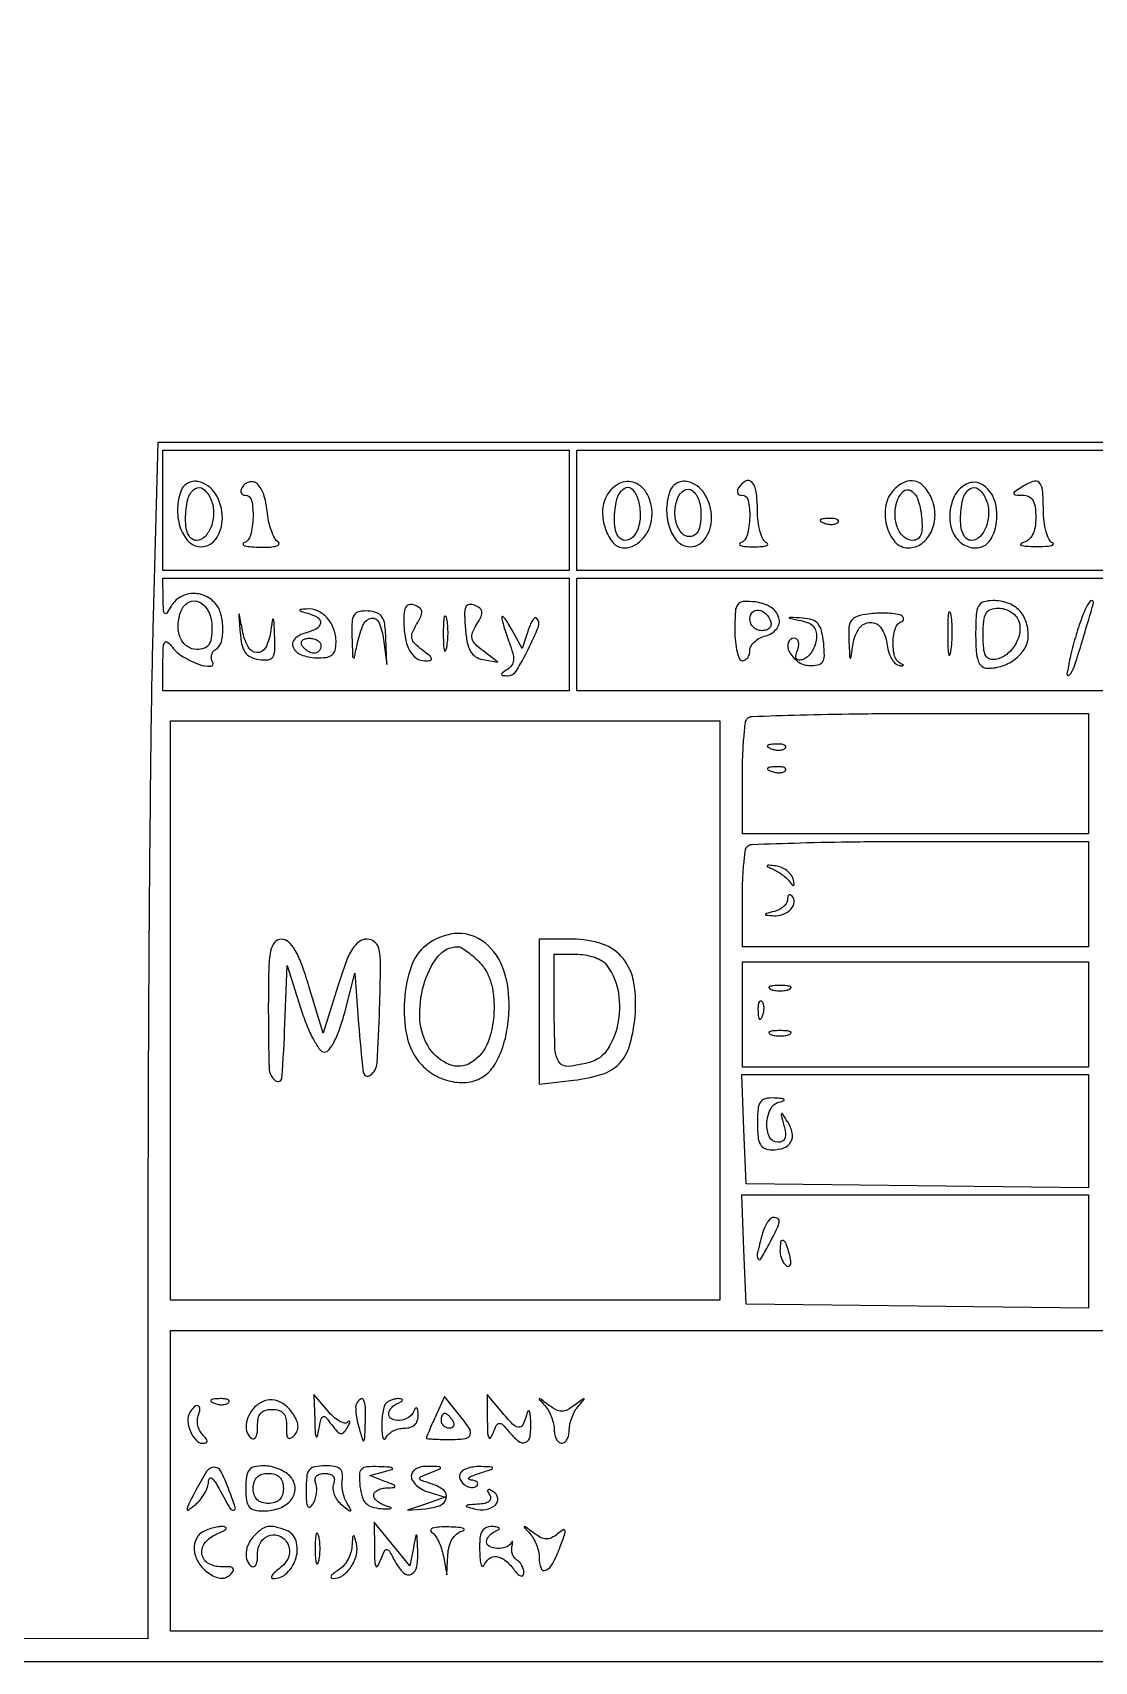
# Model space of a CAD drawing. Extents: x 31 to 1250, y 31 to 897.
# Drawn here: x 640.7 to 781.8, y 31 to 247.5 of the extents above; entities that cross this region are included whole.
import ezdxf

# ---------------------------------------------------------------- set-up
doc = ezdxf.new("R2010")
doc.units = 0

msp = doc.modelspace()

# ---------------------------------------------------------------- linework, layer by layer
for points in [[(31, 464), (31, 31), (640.463489, 31), (1249.926977, 31), (1250.213489, 53.75, 0.003096), (1250.324363, 71.071305, 0.000033), (1250.341341, 190.328125, 0.000105), (1250.322872, 327.870384, 0.000068), (1250.246394, 486.75), (1249.992789, 897), (640.496394, 897), (31, 897)], [(1247, 543.5), (1247, 193), (952.160124, 193), (657.320248, 193), (656.662291, 168.25, 0.00357), (656.407858, 155.161514, 0.000998), (656.196972, 134.687033, 0.001007), (656.051305, 111.525542, 0.001059), (656.002167, 88.74841), (656, 33.99682), (345.25, 34.24841), (34.5, 34.5), (34.244232, 463, -0.000104), (34.180262, 627.393921, -0.000173), (34.202946, 765.995312, -0.000003), (34.267736, 891.687549, -0.090797), (34.462847, 892.75, -0.310964), (35.540421, 893.495322, -0.00002), (156.393237, 893.749289, -0.000437), (325.743285, 893.950432, -0.000079), (640.968615, 894), (1247, 894)], [(660.422402, 186.658379, 0.083014), (659.936199, 184.269188, 0.083374), (660.254823, 181.855568, 0.098813), (661.254261, 180.002404, 0.186611), (662.714654, 179.185081, 0.273951), (664.967164, 180.120296, 0.164241), (665.898007, 182.958549, 0.135162), (664.977544, 186.191646, 0.21064), (662.639793, 187.823907, 0.089046), (661.967968, 187.835125, 0.08093), (661.309525, 187.615144, 0.082455), (660.765244, 187.202685, 0.098157)], [(664.415686, 185.359123, -0.094478), (664.728876, 183.618354, -0.086219), (664.397831, 181.823584, -0.102301), (663.560167, 180.482446, -0.204948), (662.432612, 180, -0.162018), (661.833998, 180.199201, -0.115552), (661.376407, 180.744435, -0.079207), (661.091279, 181.634377, -0.038011), (661, 182.833333, -0.056827), (661.295778, 185.427391, -0.178616), (662.241838, 186.869604, -0.352388), (663.394309, 186.822471, -0.122079)], [(668.532624, 187.052786, 0.077339), (668.362811, 186.650248, 0.154935), (668.384183, 186.309256, 0.185914), (668.589513, 186.083318, 0.116908), (668.940983, 186, -0.356345), (669.780648, 185.314538, -0.057979), (669.974319, 183.060279, -0.05396), (669.645311, 180.69029, -0.239823), (668.75, 179.662281, 0.430478), (668.67433, 179.469629, 0.224873), (668.895313, 179.287365, 0.043582), (669.732328, 179.152136, 0.013723), (671, 179.09426, 0.019065), (672.270452, 179.119604, 0.056472), (673.128585, 179.267699, 0.212667), (673.408171, 179.504539, 0.380152), (673.331352, 179.774051, -0.129938), (672.858579, 180.285835, -0.035296), (672.40866, 181.302031, -0.033217), (672.044211, 182.570231, -0.029178), (671.831352, 183.931727, 0.052444), (671.383192, 186.125231, 0.127366), (670.512586, 187.5148, 0.262049), (669.491591, 187.770242, 0.189678)], [(716.932303, 185.873507, 0.121369), (716.415377, 183.847705, 0.084507), (716.793811, 181.507656, 0.095346), (717.851864, 179.655709, 0.218798), (719.278561, 179, 0.125989), (720.661931, 179.3542, 0.094909), (721.876877, 180.358091, 0.087404), (722.710679, 181.825851, 0.085773), (723, 183.5, 0.117086), (722.376887, 186.124445, 0.184994), (720.687188, 187.663342, 0.217433), (718.620931, 187.548902, 0.150079)], [(721.185144, 185.25, -0.058076), (721.415906, 183.314426, -0.081641), (721.138842, 181.600641, -0.110522), (720.431195, 180.429029, -0.204609), (719.426676, 180, -0.163302), (718.831735, 180.199634, -0.114707), (718.375883, 180.746492, -0.078721), (718.091228, 181.637116, -0.038077), (718, 182.833333, -0.059255), (718.307962, 185.42282, -0.172941), (719.278552, 186.906724, -0.388712), (720.363477, 186.80618, -0.126221)], [(725.422402, 186.658379, 0.083014), (724.936199, 184.269188, 0.083374), (725.254823, 181.855568, 0.098813), (726.254261, 180.002404, 0.186611), (727.714654, 179.185081, 0.273951), (729.967164, 180.120296, 0.164241), (730.898007, 182.958549, 0.135162), (729.977544, 186.191646, 0.21064), (727.639793, 187.823907, 0.089046), (726.967968, 187.835125, 0.08093), (726.309525, 187.615144, 0.082455), (725.765244, 187.202685, 0.098157)], [(729.5, 183.416667, -0.035516), (729.409728, 182.147396, -0.082508), (729.122602, 181.24059, -0.123818), (728.64997, 180.699175, -0.15286), (728.013695, 180.5, -0.207911), (726.971559, 180.952922, -0.112861), (726.257421, 182.18284, -0.088611), (726.043776, 183.889576, -0.078706), (726.415952, 185.641571, -0.163234), (727.271552, 186.678193, -0.304445), (728.31422, 186.642833, -0.163342), (729.201244, 185.405614, -0.074685)], [(734.5, 187, 0.082592), (734.343488, 186.6179, 0.161196), (734.3746, 186.29375, 0.182303), (734.586039, 186.078288, 0.108972), (734.940983, 186, -0.356345), (735.780648, 185.314538, -0.057979), (735.974319, 183.060279, -0.05396), (735.645311, 180.69029, -0.239823), (734.75, 179.662281, 0.300911), (734.622367, 179.476791, 0.339254), (734.748438, 179.306058, 0.055175), (735.420974, 179.190351, 0.015036), (736.5, 179.157895, 0.015036), (737.579026, 179.190351, 0.055175), (738.251562, 179.306058, 0.339254), (738.377633, 179.476791, 0.300911), (738.25, 179.662281, -0.184347), (737.761064, 180.116065, -0.045662), (737.361982, 181.154814, -0.039986), (737.09014, 182.526719, -0.028929), (737, 184.083333, 0.034625), (736.835553, 186.455176, 0.143519), (736.251662, 187.750352, 0.358773), (735.428857, 187.894332, 0.12604)], [(755.2, 186.8, 0.14985), (754.082942, 184.695154, 0.106891), (754.143488, 182.010519, 0.120526), (755.270565, 179.821169, 0.217193), (757.071805, 179, 0.164078), (758.832518, 179.593775, 0.122762), (760.122451, 181.202106, 0.108433), (760.606009, 183.409496, 0.107198), (760.12432, 185.626493, 0.074087), (759.128558, 187.161604, 0.154593), (757.9194, 187.887565, 0.16694), (756.579905, 187.757383, 0.089661)], [(758.813358, 183.172988, -0.025803), (758.882601, 181.695919, -0.08546), (758.713491, 180.740883, -0.152465), (758.306534, 180.203731, -0.156212), (757.670347, 180, -0.182092), (756.49002, 180.444599, -0.116746), (755.631936, 181.651955, -0.094058), (755.288348, 183.365621, -0.079578), (755.562184, 185.195924, -0.125033), (756.376813, 186.506587, -0.343226), (757.392011, 186.613227, -0.174837), (758.334291, 185.419026, -0.055911)], [(763.002771, 185.507288, 0.087116), (762.552793, 183.161572, 0.112827), (763.005939, 181.024756, 0.13436), (764.251157, 179.54876, 0.151872), (766.016132, 179, 0.099148), (766.895034, 179.176012, 0.099882), (767.63576, 179.676707, 0.083847), (768.21725, 180.508714, 0.049235), (768.628202, 181.654777, 0.122842), (768.633015, 184.98217, 0.183857), (766.994135, 187.343783, 0.276719), (764.758265, 187.479329, 0.184061)], [(767.415686, 185.359123, -0.094478), (767.728876, 183.618354, -0.086219), (767.397831, 181.823584, -0.102301), (766.560167, 180.482446, -0.204948), (765.432612, 180, -0.162018), (764.833998, 180.199201, -0.115552), (764.376407, 180.744435, -0.079207), (764.091279, 181.634377, -0.038011), (764, 182.833333, -0.056827), (764.295778, 185.427391, -0.178616), (765.241838, 186.869604, -0.352388), (766.394309, 186.822471, -0.122079)], [(772, 187, 0.011213), (771.169589, 186.436556, 0.309569), (771.083458, 186.201904, 0.327416), (771.271084, 186.047261, 0.011938), (772.25, 186.015313, -0.109096), (773.053212, 185.830562, -0.148775), (773.599205, 185.333223, -0.100924), (773.907505, 184.448888, -0.033583), (774, 183.073324, -0.040922), (773.892604, 181.763324, -0.078578), (773.561448, 180.765471, -0.100426), (773.009475, 180.079318, -0.109828), (772.25, 179.689326, 0.165616), (771.988984, 179.516871, 0.531512), (772.042188, 179.355457, 0.0547), (772.748468, 179.237099, 0.01154), (774, 179.194949, 0.012753), (775.268235, 179.21387, 0.041115), (776.104687, 179.316943, 0.229045), (776.318384, 179.481127, 0.43839), (776.25, 179.662281, -0.184347), (775.761064, 180.116065, -0.045662), (775.361982, 181.154814, -0.039986), (775.09014, 182.526719, -0.028929), (775, 184.083333, 0.018644), (774.90248, 186.697706, 0.183239), (774.443905, 187.679348, 0.299675), (773.600849, 187.840609, 0.045134)], [(745.8125, 182.316886, 0.051402), (746.359369, 182.160852, 0.05415), (746.916927, 182.123424, 0.060344), (747.402231, 182.202593, 0.126455), (747.729167, 182.395833, 0.296942), (747.77538, 182.614691, 0.208169), (747.592839, 182.799335, 0.077125), (747.112848, 182.910055, 0.028489), (746.416667, 182.921053, 0.018894), (745.670344, 182.862007, 0.168741), (745.37858, 182.720685, 0.470617), (745.395823, 182.538436, 0.054073)], [(712, 167.5), (712, 160), (685, 160), (658, 160), (658, 163.69113, -0.007908), (658.032693, 165.758204, -0.126945), (658.226961, 166.423341, -0.464331), (658.585332, 166.482895, -0.050006), (659.25, 165.792105, 0.092106), (660.677474, 164.537832, 0.046334), (662.850461, 163.502577, 0.099313), (664.318402, 163.274668, 0.572702), (664.608918, 163.823768, -0.096898), (664.441568, 164.267857, -0.097416), (664.454371, 164.741389, -0.098432), (664.644882, 165.1709, -0.101221), (664.983688, 165.489919, 0.194192), (665.755665, 166.54071, 0.06989), (665.964042, 168.419645, 0.066903), (665.63824, 170.404316, 0.122884), (664.8, 171.8, 0.107095), (663.373746, 172.718258, 0.114118), (661.728784, 172.935646, 0.11793), (660.19658, 172.409736, 0.120064), (659.080099, 171.25, -0.018559), (658.50046, 170.334692, -0.461747), (658.238226, 170.307321, -0.19488), (658.070352, 170.67854, -0.007178), (658.030409, 172.25), (658, 175), (685, 175), (712, 175)], [(664.5, 168.486305, -0.031034), (664.407535, 166.997993, -0.116231), (664.083715, 166.125862, -0.165281), (663.478851, 165.660044, -0.082349), (662.513695, 165.5, -0.160395), (661.202722, 165.931653, -0.137362), (660.306089, 167.083099, -0.109977), (660.018262, 168.764596, -0.079382), (660.412402, 170.63232, -0.18187), (661.45519, 171.806466, -0.246897), (662.848062, 171.807387, -0.167283), (664.062021, 170.519473, -0.106487)], [(690, 169.550403, 0.037321), (690.17656, 167.188245, 0.079601), (690.730191, 165.448422, 0.117004), (691.623147, 164.388039, 0.160855), (692.798118, 164, 0.040293), (693.540413, 164.059916, 0.438461), (693.687914, 164.283448, 0.162936), (693.451591, 164.655254, 0.010905), (692.44113, 165.439096, -0.037248), (691.465484, 166.281799, -0.143675), (691.086686, 166.977628, -0.149732), (691.151869, 167.750567, -0.041615), (691.702937, 168.850167, 0.025998), (692.272034, 169.902456, 0.13641), (692.38393, 170.544172, 0.207821), (692.128832, 171.002029, 0.071687), (691.452937, 171.379686, 0.10798), (690.800257, 171.479185, 0.212024), (690.343785, 171.240552, 0.132672), (690.07714, 170.622718, 0.035922)], [(698.190136, 168.249904, 0.026268), (698.43972, 166.416986, 0.081968), (698.866988, 165.25166, 0.121484), (699.533468, 164.545904, 0.100303), (700.5, 164.168472), (702.5, 163.82031), (700.5, 165.349251, -0.035095), (699.488756, 166.241311, -0.139371), (699.095096, 166.960506, -0.150705), (699.154358, 167.746004, -0.04335), (699.702937, 168.850167, 0.026577), (700.27411, 169.90922, 0.141502), (700.378008, 170.55168, 0.207551), (700.107402, 171.013431, 0.066348), (699.393073, 171.402658, 0.133682), (698.672642, 171.475393, 0.266323), (698.243259, 171.124077, 0.098042), (698.084017, 170.191045, 0.014099)], [(734, 168.066422, 0.023207), (734.072373, 166.507996, 0.037097), (734.29375, 165.194512, 0.042822), (734.612685, 164.253336, 0.297999), (735, 164, 0.137184), (735.381339, 164.106634, 0.100221), (735.70625, 164.406365, 0.086212), (735.92498, 164.854683, 0.070596), (736, 165.383369, -0.133901), (736.155335, 165.953005, -0.073191), (736.613048, 166.520689, -0.064356), (737.288945, 167.000752, -0.058383), (738.086974, 167.312493, 0.159799), (739.562251, 168.263722, 0.247762), (739.849964, 169.717077, 0.185223), (738.770009, 171.118397, 0.108672), (736.741449, 171.816422, 0.038125), (735.122166, 171.879119, 0.229406), (734.399088, 171.494809, 0.145541), (734.066314, 170.560648, 0.013291)], [(766, 167.5, 0.016182), (766.071949, 165.277449, 0.067633), (766.336986, 163.968509, 0.137434), (766.826138, 163.265644, 0.17414), (767.565741, 163, 0.082675), (769.587262, 163.33656, 0.086066), (771.359611, 164.308621, 0.094835), (772.57207, 165.724023, 0.130539), (773, 167.335184, 0.083064), (772.676444, 169.269373, 0.114917), (771.744839, 170.754235, 0.114369), (770.249107, 171.679306, 0.081717), (768.3, 172, 0.072715), (767.04514, 171.816536, 0.20478), (766.377778, 171.26087, 0.10542), (766.068326, 170.108898, 0.013093)], [(780.121675, 169.75, 0.017154), (779.251483, 167.112081, 0.016346), (778.548617, 164.378195, 0.016074), (778.140963, 162.221461, 0.725621), (778.415386, 162.082053, 0.118344), (779.104126, 163.205903, 0.006), (780.390298, 167.331334, 0.00332), (781.646909, 171.643184, 0.497859), (781.377381, 172, 0.25036), (781.168792, 171.888571, 0.020126), (780.832428, 171.339063, 0.023396), (780.470228, 170.612124, 0.015632)], [(668.25, 167.75, 0.032531), (668.482079, 166.124448, 0.101376), (668.919596, 165.114802, 0.131843), (669.642392, 164.508897, 0.073733), (670.75, 164.180449, 0.052819), (671.970857, 164.137044, 0.226254), (672.587678, 164.486142, 0.145782), (672.862675, 165.312541, 0.019207), (672.850168, 167.180449, 0.001039), (672.74842, 169.335274, 0.185428), (672.658129, 169.539678, 0.613598), (672.556324, 169.506779, 0.001793), (672.283746, 167.75, -0.08375), (671.61811, 165.724128, -0.296597), (670.479532, 165.087902, -0.261606), (669.304884, 165.85555, -0.07378), (668.563358, 168, 0.000236), (668.155301, 170.167338, 0.565159), (668.105978, 170.185646, 0.248267), (668.069929, 170.102862, 0.000194)], [(677.25, 170.310674, -0.07166), (678.570691, 169.754339, -0.299349), (678.925875, 169.013981, -0.244035), (678.395638, 168.260345, -0.055854), (676.894644, 167.6827, 0.130179), (675.513469, 166.90162, 0.312054), (675.299757, 165.803761, 0.201338), (676.35259, 164.801622, 0.08157), (678.332352, 164.399086, 0.037047), (679.673489, 164.447721, 0.137076), (680.451669, 164.761031, 0.167618), (680.866084, 165.38885, 0.062904), (681, 166.449086, 0.084805), (680.697887, 168.217488, 0.097613), (679.829214, 169.689858, 0.107198), (678.543229, 170.626672, 0.123296), (677.05, 170.883999, 0.009745), (676.27179, 170.810482, 0.480825), (676.199666, 170.69563, 0.243524), (676.344075, 170.559089, 0.006011)], [(683.118315, 167.113464, 0.001013), (683.204957, 164.621628, 0.199061), (683.307252, 164.398441, 0.578669), (683.432007, 164.437187, 0.001817), (683.868315, 166.417502, -0.048526), (684.655026, 168.871771, -0.268688), (685.725038, 169.666189, -0.339455), (686.724669, 169.065851, -0.060284), (687.312634, 166.810705), (687.76104, 163.5), (687.63052, 167, 0.024307), (687.470948, 168.85354, 0.112483), (687.095934, 169.854378, 0.16536), (686.407967, 170.388877, 0.07071), (685.25, 170.613464, 0.062233), (684.044318, 170.524178, 0.209362), (683.410799, 170.08047, 0.127323), (683.126168, 169.1396, 0.018306)], [(695.252183, 167.5, 0.008901), (695.284834, 166.071102, 0.053901), (695.394187, 165.339362, 0.67161), (695.54341, 165.319562, 0.082665), (695.707261, 165.761659, 0.028254), (695.840609, 166.754739, 0.020511), (695.880728, 167.869594, 0.020826), (695.830983, 168.934218, 0.041951), (695.68708, 169.761659, 0.285845), (695.523779, 169.916221, 0.417468), (695.37161, 169.814362, 0.038992), (695.273069, 168.938425, 0.009782)], [(703.035435, 169.8151, 0.075242), (703.076093, 169.403706, 0.009222), (703.315543, 168.528825, 0.010748), (703.643595, 167.494364, 0.008684), (704.038754, 166.398068, -0.025524), (704.480994, 165.028265, -0.08308), (704.571602, 164.082067, -0.127701), (704.3396, 163.392015, -0.107174), (703.788754, 162.848281, 0.011756), (703.111679, 162.396039, 0.248201), (703.005061, 162.187099, 0.384137), (703.133263, 162.048999, 0.01932), (703.801027, 162.015313, 0.261596), (704.919187, 162.626104, 0.023485), (706.543553, 165.51547, 0.022946), (707.889737, 168.535576, 0.298092), (707.649887, 169.683446, 0.386374), (707.418038, 169.694581, 0.074109), (707.110261, 169.353026, 0.045966), (706.776106, 168.731958, 0.023607), (706.469035, 167.902438), (705.755458, 165.654155), (704.413164, 168.077078, 0.012262), (703.894597, 168.961258, 0.028838), (703.45476, 169.587077, 0.064538), (703.160251, 169.873584, 0.600053)], [(738.770833, 169.1875, -0.134046), (738.795817, 168.735738, -0.144529), (738.585286, 168.348828, -0.119977), (738.158616, 168.089234, -0.077096), (737.583333, 168, -0.099038), (736.979073, 168.120875, -0.097945), (736.465104, 168.465104, -0.097945), (736.120875, 168.979073, -0.099038), (736, 169.583333, -0.190724), (736.346973, 170.459866, -0.244413), (737.153639, 170.742973, -0.165501), (738.122932, 170.250696, -0.113253)], [(742.809416, 169.336467, -0.053428), (743.865227, 168.99091, -0.122947), (744.517038, 168.47692, -0.133602), (744.819152, 167.747707, -0.068563), (744.809416, 166.750991, -0.057187), (744.586317, 165.915464, -0.054115), (744.176895, 165.135338, -0.058315), (743.652945, 164.523198, -0.107365), (743.09065, 164.191878, -0.06514), (742.493217, 164.077937, -0.266287), (742.175103, 164.236394, -0.201194), (742.096754, 164.641434, -0.04012), (742.309266, 165.36355, 0.055067), (742.473547, 165.990211, 0.098854), (742.446696, 166.519293, 0.14645), (742.239359, 166.86628, 0.187491), (741.895291, 167, 0.325615), (741.106693, 166.425532, 0.202729), (741.212275, 165.234197, 0.110714), (742.343869, 163.914896, 0.148754), (743.816754, 163.383976, 0.050717), (745.042847, 163.446223, 0.211527), (745.651408, 163.835417, 0.149242), (745.894107, 164.652864, 0.022344), (745.803366, 166.383976, 0.033435), (745.536862, 167.995438, 0.119689), (745.068414, 168.919959, 0.14388), (744.282927, 169.432078, 0.056695), (743, 169.663805, 0.00049), (741.316699, 169.772441, 0.284044), (741.232995, 169.72779, 0.509901), (741.259392, 169.668012, 0.000587)], [(751.75, 170.213832, 0.040559), (750.256668, 169.901036, 0.163539), (749.504645, 169.373462, 0.142906), (749.167541, 168.452648, 0.028527), (749.149832, 166.683578, 0.000774), (749.255481, 164.510467, 0.220299), (749.338029, 164.353366, 0.568945), (749.430063, 164.390256, 0.001173), (749.716254, 166.25, -0.113081), (750.530741, 168.315856, -0.242805), (751.997421, 169.105059, -0.254516), (753.432755, 168.35564, -0.118887), (754.183578, 166.327119, 0.043034), (754.398848, 165.285758, 0.052152), (754.781582, 164.365337, 0.060745), (755.263299, 163.690042, 0.159997), (755.775, 163.402119, 0.014231), (756.233035, 163.32502, 0.23836), (756.374375, 163.373383, 0.481148), (756.362123, 163.471857, 0.022434), (756.025, 163.658333, -0.218617), (755.236744, 164.633213, -0.070306), (755.0292, 166.527979, -0.071175), (755.354005, 168.382414, -0.237718), (756.199438, 169.233146, 0.442908), (756.398095, 169.683834, 0.23814), (755.8712, 170.113856, 0.050852), (753.947492, 170.336689, 0.034791)], [(762.286014, 167.5, 0.006817), (762.315278, 165.711719, 0.040183), (762.418418, 164.780601, 0.720633), (762.561388, 164.761725, 0.075924), (762.717581, 165.26375, 0.022548), (762.846293, 166.485188, 0.015659), (762.885962, 167.872547, 0.015827), (762.839977, 169.209518, 0.031163), (762.703931, 170.26375, 0.248898), (762.549185, 170.455688, 0.49082), (762.403147, 170.374351, 0.030832), (762.307632, 169.29708, 0.00738)], [(771.690532, 169.364077, -0.129123), (771.861413, 167.810948, -0.096284), (771.285441, 166.178638, -0.094373), (770.125498, 164.854469, -0.117764), (768.642817, 164.176676, -0.128787), (767.853539, 164.225545, -0.198749), (767.342315, 164.6653, -0.09759), (767.070776, 165.633405, -0.019726), (767, 167.426676, -0.021503), (767.081019, 169.309711, -0.10815), (767.392122, 170.310235, -0.180047), (768.003766, 170.822906, -0.085537), (769.031385, 171, -0.073827), (769.854875, 170.877742, -0.064276), (770.650456, 170.519448, -0.066864), (771.298983, 169.989565, -0.096752)], [(679, 166, -0.092995), (678.928382, 165.618268, -0.096318), (678.723586, 165.29375, -0.099231), (678.418051, 165.076556, -0.105429), (678.059017, 165, -0.089642), (677.653442, 165.073302, -0.053229), (677.2129, 165.29375, -0.051032), (676.806203, 165.617485, -0.06081), (676.5, 166, -0.139169), (676.392057, 166.379648, -0.191142), (676.521475, 166.70625, -0.138808), (676.889346, 166.926733, -0.066118), (677.440983, 167, -0.062283), (678.037096, 166.925455, -0.080552), (678.542039, 166.70625, -0.097988), (678.879982, 166.381379, -0.153634)], [(781, 149), (781, 141), (758, 141), (735, 141), (735, 148.333333, -0.008468), (735.048411, 151.19147, -0.012318), (735.195833, 153.708333, -0.007906), (735.402069, 155.785689, -0.169247), (735.666667, 156.333333, -0.190231), (736.290556, 156.604072, -0.001121), (742.697917, 156.804167, -0.004452), (750.057264, 156.951916, -0.002793), (758.666667, 157), (781, 157)], [(738.8125, 152.316886, 0.051402), (739.359369, 152.160852, 0.05415), (739.916927, 152.123424, 0.060344), (740.402231, 152.202593, 0.126455), (740.729167, 152.395833, 0.296942), (740.77538, 152.614691, 0.208169), (740.592839, 152.799335, 0.077125), (740.112848, 152.910055, 0.028489), (739.416667, 152.921053, 0.018894), (738.670344, 152.862007, 0.168741), (738.37858, 152.720685, 0.470617), (738.395823, 152.538436, 0.054073)], [(738.8125, 149.316886, 0.051402), (739.359369, 149.160852, 0.05415), (739.916927, 149.123424, 0.060344), (740.402231, 149.202593, 0.126455), (740.729167, 149.395833, 0.296942), (740.77538, 149.614691, 0.208169), (740.592839, 149.799335, 0.077125), (740.112848, 149.910055, 0.028489), (739.416667, 149.921053, 0.018894), (738.670344, 149.862007, 0.168741), (738.37858, 149.720685, 0.470617), (738.395823, 149.538436, 0.054073)], [(781, 133), (781, 126), (758, 126), (735, 126), (735, 132.333333, -0.009794), (735.04848, 134.80813, -0.013945), (735.195833, 137.002083, -0.009871), (735.403093, 138.801233, -0.164193), (735.666667, 139.333333, -0.190231), (736.290556, 139.604072, -0.001121), (742.697917, 139.804167, -0.004452), (750.057264, 139.951916, -0.002793), (758.666667, 140), (781, 140)], [(739, 136.332422, -0.035522), (739.634774, 136.010018, -0.024796), (740.302051, 135.562711, -0.025114), (740.901948, 135.067248, -0.046559), (741.326131, 134.600056, 0.023327), (741.674725, 134.17836, 0.422126), (741.832603, 134.17291, 0.258208), (741.894067, 134.370863, 0.015469), (741.743265, 135, 0.101374), (741.444377, 135.590957, 0.065182), (740.891252, 136.127632, 0.06169), (740.180637, 136.531587, 0.068372), (739.417134, 136.732366, 0.006534), (738.509648, 136.830343, 0.218072), (738.308194, 136.760225, 0.524627), (738.3286, 136.63368, 0.011419)], [(741, 132.239991, -0.140564), (740.870328, 131.787851, -0.071903), (740.485937, 131.333479, -0.062455), (739.919269, 130.945525, -0.055048), (739.25, 130.689326, 0.002679), (738.148739, 130.395223, 0.309854), (738.057158, 130.287269, 0.420376), (738.133405, 130.195509, 0.003272), (739.190983, 130.116001, 0.110801), (740.425624, 130.305391, 0.113953), (741.446639, 131.003663, 0.153797), (741.875688, 131.917798, 0.233886), (741.600136, 132.733198, 0.118346), (741.372165, 132.872906, 0.255905), (741.17629, 132.835874, 0.166863), (741.042041, 132.617991, 0.055439)], [(692.956833, 126.166129, 0.141419), (690.962227, 123.307191, 0.066231), (690.076099, 118.842268, 0.065178), (690.385996, 114.190705, 0.118437), (691.974286, 110.75, 0.086204), (693.831658, 109.085916, 0.083301), (696.163053, 108.121135, 0.088393), (698.557028, 108.00177, 0.116073), (700.600296, 108.765313, 0.104184), (702.008231, 110.204428, 0.05761), (703.086203, 112.426145, 0.04902), (703.772007, 115.244675, 0.035194), (704, 118.479713, 0.093797), (703.063619, 123.427325, 0.148233), (700.407804, 126.790486, 0.180057), (696.741803, 127.733457, 0.145036)], [(672, 117.5, 0.007255), (672.111047, 109.846971, 0.221407), (672.947173, 108.179538, 0.602671), (673.815237, 108.561533, 0.008454), (674.207936, 115.75), (674.5, 123.5), (676.320958, 117.75, 0.019295), (677.120329, 115.527614, 0.029344), (677.998792, 113.673861, 0.029409), (678.84623, 112.3222, 0.242595), (679.471218, 112, 0.240341), (680.084568, 112.312901, 0.038889), (680.806324, 113.491205, 0.034371), (681.523591, 115.172989, 0.020697), (682.150259, 117.25), (683.5, 122.5), (684, 115.734791, 0.010967), (684.615947, 109.318694, 0.572267), (685.546094, 108.910436, 0.223835), (686.444336, 110.537484, 0.008237), (686.787526, 117.75, 0.004126), (686.916564, 123.402939, 0.048156), (686.736626, 125.601386, 0.16921), (686.171406, 126.604442, 0.182591), (685.124337, 127, 0.1576), (684.071561, 126.659713, 0.097681), (683.177215, 125.701228, 0.05165), (682.30133, 123.901092, 0.012407), (681.2402, 120.75), (679.306778, 114.5), (677.403389, 120.748614, 0.013491), (676.409817, 123.720308, 0.044864), (675.534738, 125.582431, 0.076644), (674.674643, 126.641769, 0.185859), (673.75, 126.998614, 0.227617), (672.829098, 126.557379, 0.124177), (672.296016, 125.392821, 0.040853), (672.051623, 122.970065, 0.004719)], [(700, 124, -0.063382), (700.886203, 122.855314, -0.054756), (701.510264, 121.468328, -0.047753), (701.878801, 119.804417, -0.030644), (702, 117.828741, -0.0875), (701.212749, 113.364631, -0.168837), (698.948102, 110.584849, -0.238343), (696.054072, 110.339164, -0.153052), (693.394215, 112.521105, -0.131352), (692.149831, 116.290912, -0.083241), (692.653751, 120.918017, -0.093784), (694.52215, 124.674036, -0.234718), (697.19113, 126, -0.133202), (697.6227, 125.882951, -0.02227), (698.349894, 125.4125, -0.023041), (699.174974, 124.765745, -0.018626)], [(708, 117.369948), (708, 107.739895), (712.603065, 108.258727, 0.04733), (716.347488, 109.044423, 0.125908), (718.656156, 110.465979, 0.123917), (720.019729, 112.837578, 0.045138), (720.737972, 116.675332, 0.06425), (720.58661, 121.188222, 0.129691), (719.146712, 124.414346, 0.141531), (716.408579, 126.335702, 0.082857), (712.42742, 127), (708, 127)], [(716.797161, 123.744406, -0.124176), (718.42726, 120.331912, -0.090051), (718.507317, 116.103916, -0.098857), (717.139489, 112.44513, -0.190738), (714.668121, 110.608874, -0.040473), (711.870912, 110.096503, -0.275589), (710.651085, 110.667149, -0.140339), (710.096889, 112.359038, -0.009422), (710, 117.5), (710, 125), (712.877555, 125, -0.039309), (714.055592, 124.907242, -0.038232), (715.215931, 124.631169, -0.040813), (716.195272, 124.226786, -0.101573)], [(738.75, 120.337719, 0.057986), (739.320008, 120.181385, 0.037979), (740, 120.12966, 0.037979), (740.679992, 120.181385, 0.057986), (741.25, 120.337719, 0.174857), (741.459382, 120.525001, 0.447206), (741.398438, 120.693942, 0.078554), (740.89144, 120.810911, 0.017491), (740, 120.842105, 0.017491), (739.10856, 120.810911, 0.078554), (738.601562, 120.693942, 0.447206), (738.540618, 120.525001, 0.174857)], [(737.078947, 117.416667, 0.018894), (737.137993, 116.670344, 0.168741), (737.279315, 116.37858, 0.470617), (737.461564, 116.395823, 0.054073), (737.683114, 116.8125, 0.051402), (737.839148, 117.359369, 0.05415), (737.876576, 117.916927, 0.060344), (737.797407, 118.402231, 0.126455), (737.604167, 118.729167, 0.296942), (737.385309, 118.77538, 0.208169), (737.200665, 118.592839, 0.077125), (737.089945, 118.112848, 0.028489)], [(738.75, 114.337719, 0.057986), (739.320008, 114.181385, 0.037979), (740, 114.12966, 0.037979), (740.679992, 114.181385, 0.057986), (741.25, 114.337719, 0.174857), (741.459382, 114.525001, 0.447206), (741.398438, 114.693942, 0.078554), (740.89144, 114.810911, 0.017491), (740, 114.842105, 0.017491), (739.10856, 114.810911, 0.078554), (738.601562, 114.693942, 0.447206), (738.540618, 114.525001, 0.174857)], [(737, 102.5, 0.02274), (737.082057, 100.69669, 0.104224), (737.388642, 99.700803, 0.173954), (737.979356, 99.182713, 0.09416), (738.940983, 99, 0.085043), (740.520315, 99.270579, 0.183807), (741.446503, 100.055317, 0.183519), (741.617658, 101.258272, 0.084759), (741.006373, 102.74208, 0.003889), (740.341716, 103.784365, 0.478808), (740.205076, 103.798385, 0.264947), (740.155146, 103.612148, 0.002706), (740.519638, 102.25, -0.035582), (740.724941, 101.214565, -0.119801), (740.647041, 100.533361, -0.190514), (740.299259, 100.143836, -0.116887), (739.692388, 100, -0.291301), (738.616402, 100.684997, -0.118344), (738.253546, 102.462458, -0.103467), (738.72362, 104.379881, -0.219325), (739.875, 105.334747, 0.025838), (740.494488, 105.534703, 0.564863), (740.522143, 105.687939, 0.159093), (740.226481, 105.814843, 0.009597), (739.25, 105.883999, 0.063402), (738.056894, 105.794199, 0.198098), (737.402428, 105.353252, 0.126755), (737.079359, 104.424048, 0.020614)], [(737.630286, 87.75, 0.007591), (736.983705, 85.181978, 0.201448), (737.098264, 84.498647, 0.560755), (737.472566, 84.504264, 0.013235), (738.506161, 86.364307, 0.005378), (739.63005, 88.576993, 0.073345), (739.907351, 89.434442, 0.311487), (739.71917, 89.836705, 0.133105), (739.116631, 90, 0.195004), (738.73535, 89.845419, 0.054218), (738.315628, 89.339062, 0.046111), (737.925957, 88.611368, 0.034423)], [(740, 85.559017, 0.056553), (740.06726, 84.966253, 0.049897), (740.266355, 84.376706, 0.052741), (740.559445, 83.877374, 0.095554), (740.906741, 83.557637, 0.236417), (741.19888, 83.53149, 0.238295), (741.393387, 83.749762, 0.095442), (741.429487, 84.266748, 0.033809), (741.29011, 84.99862, 0.020231), (740.839479, 86.475053, 0.209047), (740.416075, 86.930595, 0.493596), (740.087262, 86.747863, 0.036651)], [(661.555773, 64.090242, 0.160521), (661.29027, 62.982537, 0.080537), (661.641517, 61.570504, 0.08439), (662.395832, 60.401176, 0.210401), (663.306989, 60, 0.076074), (663.739532, 60.066194, 0.334941), (663.880378, 60.263195, 0.166622), (663.758352, 60.591443, 0.024823), (663.278145, 61.121855, -0.07672), (662.888627, 61.653563, -0.061633), (662.641183, 62.318995, -0.062739), (662.566408, 63.011333, -0.087391), (662.685134, 63.621855, 0.061744), (662.914409, 64.546429, 0.336223), (662.670255, 64.964135, 0.303952), (662.166734, 64.863631, 0.057577)], [(664.8125, 65.316886, 0.051402), (665.359369, 65.160852, 0.05415), (665.916927, 65.123424, 0.060344), (666.402231, 65.202593, 0.126455), (666.729167, 65.395833, 0.296942), (666.77538, 65.614691, 0.208169), (666.592839, 65.799335, 0.077125), (666.112848, 65.910055, 0.028489), (665.416667, 65.921053, 0.018894), (664.670344, 65.862007, 0.168741), (664.37858, 65.720685, 0.470617), (664.395823, 65.538436, 0.054073)], [(670.229187, 64.829187, 0.077367), (669.410131, 63.70812, 0.095501), (669.04553, 62.468799, 0.116226), (669.196088, 61.366243, 0.16397), (669.824059, 60.608738, 0.280299), (670.128792, 60.606604, 0.154658), (670.384296, 60.895379, 0.077692), (670.544256, 61.490958, 0.035255), (670.574059, 62.299721, -0.056791), (670.654765, 63.308744, -0.132196), (670.98619, 63.984222, -0.142973), (671.591368, 64.370218, -0.071055), (672.5, 64.5, -0.071406), (673.419429, 64.368022, -0.147852), (674.020993, 63.975, -0.132296), (674.34469, 63.27921, -0.05222), (674.41706, 62.21706, 0.022592), (674.426181, 61.187815, 0.156375), (674.603673, 60.722314, 0.353116), (674.919097, 60.652644, 0.081149), (675.394584, 60.994584, 0.08489), (675.808827, 61.579738, 0.114334), (675.949332, 62.211114, 0.094639), (675.805741, 62.928951, 0.043992), (675.37034, 63.777524, 0.080607), (674.227543, 65.072994, 0.121922), (672.876433, 65.716381, 0.135797), (671.488196, 65.621601, 0.112291)], [(678.169451, 63, 0.005015), (678.233395, 61.37893, 0.097383), (678.353912, 60.894035, 0.699318), (678.504412, 60.907238, 0.018641), (678.716403, 61.831421, -0.011609), (679.017127, 63.232556, -0.25526), (679.288076, 63.532602, -0.312947), (679.64383, 63.434099, -0.015682), (680.427577, 62.429931, 0.023746), (681.139527, 61.547462, 0.173319), (681.608737, 61.290382, 0.25443), (682.027698, 61.438719, 0.051692), (682.507682, 62.09851, 0.015781), (682.78057, 62.605133, 0.105761), (682.851404, 62.880491, 0.556594), (682.763282, 62.94027, 0.07869), (682.536183, 62.792525, -0.245999), (682.102241, 62.681065, -0.072077), (681.440893, 62.941316, -0.054215), (680.67208, 63.4985, -0.034963), (679.909127, 64.292525), (678.066539, 66.5)], [(683.716542, 65.25, 0.12468), (683.606319, 64.80618, 0.025), (683.651185, 63.985938, 0.024996), (683.802962, 63.012116, 0.021057), (684.057845, 62, 0.003826), (684.54553, 60.403471, 0.54438), (684.704504, 60.359534, 0.204003), (684.826645, 60.618358, 0.001944), (684.90032, 62.75, 0.015878), (684.898108, 64.775544, 0.102706), (684.659004, 65.763129, 0.472136), (684.249542, 65.86609, 0.111311)], [(687.666667, 65.333333, 0.123383), (687.413799, 64.911365, 0.028869), (687.219024, 64.103646, 0.028044), (687.097738, 63.121194, 0.024332), (687.078947, 62.083333, 0.018467), (687.141217, 61.161949, 0.077153), (687.282867, 60.626042, 0.409551), (687.467082, 60.552259, 0.200317), (687.662281, 60.75, -0.113869), (687.996792, 61.228318, -0.064373), (688.581524, 61.632812, -0.059088), (689.312853, 61.90689, -0.060204), (690.083333, 62, 0.075284), (690.872717, 62.119533, 0.115607), (691.466358, 62.467963, 0.122781), (691.820459, 63.025916, 0.091819), (691.921053, 63.75, 0.021021), (691.862835, 64.416573, 0.185333), (691.724694, 64.672067, 0.449116), (691.54862, 64.648042, 0.051902), (691.337719, 64.25, -0.162339), (690.63222, 63.42152, -0.111455), (689.451619, 63.028272, -0.145135), (688.421069, 63.225099, -0.280481), (688, 63.916667, -0.117038), (688.092079, 64.304649, -0.06394), (688.367188, 64.712226, -0.058299), (688.771992, 65.0766, -0.058288), (689.25, 65.337719, 0.028946), (689.679546, 65.540678, 0.200945), (689.821813, 65.718451, 0.402534), (689.749415, 65.855144, 0.061476), (689.416667, 65.921053, 0.056785), (688.952946, 65.902167, 0.042489), (688.455729, 65.780976, 0.043368), (688.000958, 65.582947, 0.072132)], [(694.207424, 63.555901, 0.002696), (693.744692, 62.525625, 0.004095), (693.354681, 61.624718, 0.001586), (693.029035, 60.848414, 0.098824), (693, 60.702947, 0.389495), (693.074993, 60.621282, 0.004395), (693.88125, 60.559616, 0.010545), (694.849697, 60.514592, 0.006342), (696, 60.5, 0.025033), (698.185898, 60.609506, 0.292379), (698.825767, 61.115414, 0.239616), (698.703268, 62.000824, 0.018206), (697.207424, 63.99217), (695.414848, 66.205908)], [(701.103555, 63, 0.008444), (701.148614, 61.359689, 0.09743), (701.300124, 60.736785, 0.581908), (701.533237, 60.717174, 0.05651), (701.867379, 61.34695, -0.022014), (702.333207, 62.393077, -0.251782), (702.689652, 62.644618, -0.23464), (703.113792, 62.49472, -0.019356), (703.919539, 61.59695, 0.047301), (705.247693, 60.273719, 0.271372), (706.190277, 60.122544, 0.269869), (706.786858, 60.871451, 0.046945), (706.883999, 62.75, 0.010989), (706.813383, 63.849555, 0.109045), (706.676084, 64.28821, 0.602595), (706.507227, 64.282394, 0.049066), (706.310674, 63.75, -0.048275), (705.826779, 62.432902, -0.328521), (705.250639, 62.127511, -0.168576), (704.458126, 62.541543, -0.015023), (702.943562, 64.25), (701.066539, 66.5)], [(708.75, 65.001772, -0.05337), (709.228717, 64.33346, -0.035699), (709.632812, 63.48302, -0.035874), (709.90906, 62.591543, -0.057256), (710, 61.8, 0.053595), (710.074027, 61.111367, 0.073362), (710.29375, 60.52875, 0.093122), (710.618409, 60.137625, 0.17482), (711, 60, 0.17482), (711.381591, 60.137625, 0.093122), (711.70625, 60.52875, 0.073362), (711.925973, 61.111367, 0.053595), (712, 61.8, -0.057256), (712.09094, 62.591543, -0.035874), (712.367188, 63.48302, -0.035699), (712.771283, 64.33346, -0.05337), (713.25, 65.001772, 0.002446), (713.984827, 65.833979, 0.591085), (713.957069, 65.910203, 0.201569), (713.804434, 65.872215, 0.00151), (712.75, 65.079327, -0.039217), (711.759717, 64.445455, -0.123366), (711, 64.255111, -0.123366), (710.240283, 64.445455, -0.039217), (709.25, 65.079327, 0.00151), (708.195566, 65.872215, 0.201569), (708.042931, 65.910203, 0.591085), (708.015173, 65.833979, 0.002446)], [(696.5, 63, -0.082592), (696.656512, 62.6179, -0.161196), (696.6254, 62.29375, -0.182303), (696.413961, 62.078288, -0.108972), (696.059017, 62, -0.093332), (695.654762, 62.076123, -0.09642), (695.311086, 62.29375, -0.099167), (695.081062, 62.618444, -0.105053), (695, 63, -0.042167), (695.032345, 63.382849, -0.061769), (695.129539, 63.70625, -0.081139), (695.272352, 63.92554, -0.210953), (695.440983, 64, -0.151918), (695.65171, 63.934461, -0.038439), (695.933975, 63.70625, -0.035638), (696.231006, 63.382774, -0.029505)], [(662.371151, 53.75, 0.002798), (661.325956, 51.700262, 0.113554), (661.207576, 51.216131, 0.61952), (661.387253, 51.123688, 0.01459), (662.345471, 51.872445, 0.050101), (662.981556, 52.51775, 0.041), (663.525743, 53.319828, 0.042589), (663.905305, 54.149522, 0.080002), (664.040038, 54.872445, -0.144932), (664.180714, 55.307926, -0.423623), (664.459647, 55.355541, -0.094245), (664.921983, 54.859782, -0.016381), (665.571975, 53.75, 0.006351), (666.934087, 51.313583, 0.327944), (667.402058, 51.10766, 0.447875), (667.606859, 51.474332, 0.007033), (666.693898, 54, 0.029988), (665.657882, 56.314439, 0.295074), (664.77195, 56.817104, 0.241507), (663.805617, 56.248694, 0.022005)], [(669, 54, 0.03011), (669.095853, 52.409744, 0.138311), (669.44813, 51.56545, 0.173089), (670.1403, 51.133563, 0.053819), (671.377555, 51, 0.090145), (673.5146, 51.388442, 0.13415), (675.046113, 52.496468, 0.175923), (675.558864, 53.995922, 0.170096), (675, 55.5, 0.077115), (674.350236, 56.074671, 0.044437), (673.42239, 56.559375, 0.043151), (672.379233, 56.889322, 0.055078), (671.377555, 57, 0.053819), (670.1403, 56.866437, 0.173089), (669.44813, 56.43455, 0.138311), (669.095853, 55.590256, 0.03011)], [(677.015313, 53.75, 0.012996), (677.060945, 52.264213, 0.100675), (677.236859, 51.595859, 0.445617), (677.527433, 51.514079, 0.111046), (677.922793, 51.909316, 0.06042), (678.226161, 52.547614, 0.046657), (678.40176, 53.298472, 0.047824), (678.432233, 54.042838, 0.078095), (678.300491, 54.659316, -0.109262), (678.219763, 55.198025, -0.166762), (678.401876, 55.629489, -0.140696), (678.842841, 55.906788, -0.070567), (679.5, 56, -0.068911), (680.181489, 55.905627, -0.153767), (680.614459, 55.62174, -0.172969), (680.776514, 55.167594, -0.09191), (680.66643, 54.573113, 0.116003), (680.578649, 53.928936, 0.070177), (680.759276, 53.17671, 0.064237), (681.168142, 52.435498, 0.064418), (681.751399, 51.823113, 0.003781), (682.714155, 51.054815, 0.231067), (682.923529, 51.009793, 0.498809), (682.978279, 51.138195, 0.006594), (682.466917, 52, -0.054526), (682.136615, 52.70203, -0.034918), (681.903856, 53.573438, -0.034884), (681.794373, 54.470362, -0.053746), (681.837817, 55.25, 0.090793), (681.823089, 56.06645, 0.180928), (681.48613, 56.607376, 0.127823), (680.771011, 56.910936, 0.036809), (679.562858, 57, 0.045942), (678.170279, 56.871772, 0.182572), (677.44863, 56.434465, 0.143353), (677.09709, 55.554466, 0.025005)], [(684.183578, 54.25, 0.044542), (684.464188, 52.890747, 0.11861), (684.960565, 52.04109, 0.127885), (685.762914, 51.547439, 0.055921), (687, 51.315355, 0.008792), (687.947301, 51.262117, 0.111859), (688.295507, 51.327004, 0.662318), (688.294764, 51.446856, 0.028037), (687.75, 51.638679, -0.045861), (687.080461, 51.901579, -0.055276), (686.514063, 52.269643, -0.064731), (686.126737, 52.681413, -0.157671), (686, 53.073324, -0.17836), (686.132358, 53.432561, -0.086954), (686.514063, 53.748435, -0.068842), (687.080423, 53.974889, -0.050733), (687.75, 54.070285, 0.010235), (688.718407, 54.129054, 0.474145), (688.817414, 54.272471, 0.226161), (688.645788, 54.465751, 0.005379), (687.5, 54.935493), (685.5, 55.730416), (687.5, 56.249206, 0.013867), (688.439377, 56.52089, 0.603323), (688.467942, 56.681688, 0.150978), (688.128979, 56.809737, 0.005084), (686.683578, 56.883999, 0.028669), (685.096999, 56.85836, 0.186625), (684.388791, 56.522795, 0.190638), (684.099054, 55.802724, 0.030098)], [(691, 55.616631, 0.139339), (691.16523, 55.035239, 0.067273), (691.660938, 54.432339, 0.058804), (692.389429, 53.900242, 0.052413), (693.25, 53.527601), (695.5, 52.821939), (693, 51.959414), (690.5, 51.096889), (692.921672, 51.298444, 0.074053), (694.816219, 51.743789, 0.236208), (695.656241, 52.685907, 0.29516), (695.318407, 53.741425, 0.095085), (693.805047, 54.563105, -0.006316), (692.312946, 55.058315, -0.265745), (692.099332, 55.30274, -0.353932), (692.231198, 55.555044, -0.009059), (693.5, 56.077679, 0.003499), (694.807985, 56.599519, 0.384872), (694.883571, 56.756237, 0.320892), (694.732675, 56.874407, 0.003029), (693.25, 56.929715, 0.056459), (692.367946, 56.857605, 0.083669), (691.643914, 56.583987, 0.106634), (691.170488, 56.15107, 0.155638)], [(697.542705, 56.069098, 0.234175), (697.468051, 55.273115, 0.139161), (698.051758, 54.494172, 0.136681), (698.96606, 54.129537, 0.227088), (699.733198, 54.399864, 0.18871), (699.836037, 54.634955, 0.229284), (699.740898, 54.852991, 0.116073), (699.41914, 55.019467, 0.044056), (698.916667, 55.09968, -0.172206), (698.645002, 55.218179, -0.451323), (698.650521, 55.405267, -0.078654), (699.118588, 55.683563, -0.017375), (700, 56, 0.002407), (701.62415, 56.528778, 0.234302), (701.792077, 56.694857, 0.495213), (701.705058, 56.825106, 0.00418), (700.309017, 56.90032, 0.040149), (699.428176, 56.869662, 0.044241), (698.592632, 56.697267, 0.049015), (697.917214, 56.419751, 0.133133)], [(674, 54, -0.072254), (673.873159, 53.126841, -0.124864), (673.5, 52.5, -0.124864), (672.873159, 52.126841, -0.072254), (672, 52, -0.072254), (671.126841, 52.126841, -0.124864), (670.5, 52.5, -0.124864), (670.126841, 53.126841, -0.072254), (670, 54, -0.072254), (670.126841, 54.873159, -0.124864), (670.5, 55.5, -0.124864), (671.126841, 55.873159, -0.072254), (672, 56, -0.072254), (672.873159, 55.873159, -0.124864), (673.5, 55.5, -0.124864), (673.873159, 54.873159, -0.072254)], [(701.404508, 53.154508, -0.151172), (701.53142, 52.664648, -0.216212), (701.330108, 52.270721, -0.11872), (700.755604, 52.00295, -0.037423), (699.809017, 51.883999, 0.004132), (698.537563, 51.809583, 0.216431), (698.326539, 51.696207, 0.527144), (698.371698, 51.559364, 0.007466), (699.35622, 51.290218, 0.099552), (700.925064, 51.206244, 0.144292), (702.17733, 51.782957, 0.25845), (702.503514, 52.685553, 0.217896), (701.932624, 53.541641, 0.022802), (701.412615, 53.831134, 0.280785), (701.195943, 53.812653, 0.358161), (701.148675, 53.627832, 0.029034)], [(663.151607, 48.11486, 0.173766), (662.301904, 47.024202, 0.128337), (662.205596, 45.484683, 0.107671), (662.899946, 43.875333, 0.097044), (664.222476, 42.62966, 0.043992), (665.071049, 42.194259, 0.094639), (665.788886, 42.050668, 0.114334), (666.420262, 42.191173, 0.08489), (667.005416, 42.605416, 0.078945), (667.351034, 43.081603, 0.352024), (667.285044, 43.396327, 0.159428), (666.828706, 43.573832, 0.022901), (665.814148, 43.58294, -0.139335), (664.035985, 44.01822, -0.231086), (663.182406, 45.266862, -0.21232), (663.611701, 46.800174, -0.125166), (665.175759, 47.941374, 0.020631), (665.986192, 48.305784, 0.102269), (666.376629, 48.613617, 0.455694), (666.344804, 48.81618, 0.132711), (666, 48.921301, 0.048232), (665.327627, 48.877973, 0.028798), (664.544535, 48.704239, 0.02864), (663.777285, 48.43872, 0.043633)], [(670.2, 47.8, 0.079102), (669.397654, 46.693817, 0.095335), (669.043936, 45.461655, 0.115055), (669.198491, 44.362099, 0.163553), (669.824059, 43.608738, 0.275881), (670.128758, 43.604104, 0.157079), (670.384296, 43.886212, 0.079034), (670.544247, 44.471744, 0.035779), (670.574059, 45.268512, -0.15141), (671.006839, 46.854407, -0.183883), (672.234381, 47.768651, -0.201869), (673.668502, 47.592905, -0.172704), (674.665504, 46.429299, -0.091121), (674.817835, 45.613804, -0.093638), (674.667618, 44.805766, -0.084185), (674.21105, 44.041518, -0.058301), (673.47135, 43.355392, 0.023721), (672.824054, 42.833227, 0.069574), (672.453383, 42.398147, 0.228159), (672.421985, 42.133451, 0.32039), (672.60887, 42, 0.196132), (674.493238, 42.768743, 0.130812), (675.698967, 44.798789, 0.142786), (675.681441, 47.031434, 0.232268), (674.418213, 48.393011, 0.026518), (672.944954, 48.870441, 0.100342), (671.982653, 48.928584, 0.118161), (671.159836, 48.604797, 0.043845)], [(678.232003, 46, 0.011065), (678.259713, 44.748017, 0.052887), (678.366341, 44.042188, 0.542911), (678.521012, 43.99086, 0.161593), (678.689326, 44.25, 0.039571), (678.831531, 45.047266, 0.024357), (678.877971, 46, 0.024357), (678.831531, 46.952734, 0.039571), (678.689326, 47.75, 0.161593), (678.521012, 48.00914, 0.542911), (678.366341, 47.957812, 0.052887), (678.259713, 47.251983, 0.011065)], [(683.116001, 46.29969, -0.067428), (682.942145, 45.382459, -0.050867), (682.520013, 44.446307, -0.051671), (681.928318, 43.63225, -0.078062), (681.25, 43.080099, 0.026672), (680.64695, 42.684358, 0.100709), (680.345282, 42.351299, 0.344654), (680.372734, 42.138955, 0.190106), (680.627555, 42.030409, 0.165285), (681.890816, 42.422075, 0.090494), (683.022328, 43.607704, 0.085745), (683.70955, 45.186798, 0.123953), (683.698577, 46.701961, 0.007381), (683.436118, 47.655286, 0.511653), (683.301883, 47.703001, 0.227973), (683.190081, 47.506911, 0.004308)], [(686.106248, 46, 0.006413), (686.146839, 44.206824, 0.113481), (686.295666, 43.650625, 0.596578), (686.525583, 43.648889, 0.032534), (686.913242, 44.477696, -0.014107), (687.433549, 45.706046, -0.331784), (687.7453, 45.876845, -0.230864), (688.089397, 45.644814, -0.008085), (688.89313, 44.199688, 0.078423), (689.990833, 42.749486, 0.326631), (691.013894, 42.610593, 0.231935), (691.741704, 43.633287, 0.053366), (691.863818, 45.809017, 0.001005), (691.76685, 47.651734, 0.272234), (691.682693, 47.778473, 0.49295), (691.587073, 47.730748, 0.001349), (691.274099, 46.096099), (690.820562, 43.692197), (688.446244, 46.596099), (686.071926, 49.5)], [(693.649185, 48.234687, -0.098488), (694.123228, 47.779447, -0.036644), (694.597283, 46.981439, -0.034568), (695.0004, 46.010886, -0.035215), (695.263003, 45), (695.727636, 42.5), (695.863818, 45.176676, -0.051694), (696.039281, 46.306067, -0.071208), (696.438221, 47.250702, -0.083086), (697.024507, 47.936173, -0.110909), (697.75, 48.310674, 0.172284), (698.014149, 48.490162, 0.512653), (697.957812, 48.663236, 0.057685), (697.250716, 48.801741, 0.012358), (696, 48.868686, 0.018509), (694.728303, 48.85819, 0.054594), (693.865698, 48.723983, 0.207217), (693.580518, 48.497082, 0.39133)], [(700.078947, 45.75, 0.014897), (700.142435, 44.577168, 0.050023), (700.282867, 43.821875, 0.273033), (700.467986, 43.648055, 0.367332), (700.662281, 43.75, -0.133041), (701.358187, 44.669123, -0.198617), (702.318056, 44.930729, -0.140042), (703.451307, 44.445812, -0.059794), (704.607954, 43.25, 0.031577), (705.123493, 42.653157, 0.101673), (705.556528, 42.361597, 0.28212), (705.832809, 42.406189, 0.21161), (705.968197, 42.690983, 0.072015), (705.909455, 43.190388, 0.054482), (705.709737, 43.705733, 0.055134), (705.407216, 44.158796, 0.079752), (705.043674, 44.473008, -0.096198), (704.700062, 44.790163, -0.070587), (704.45417, 45.248212, -0.068398), (704.339659, 45.772218, -0.078712), (704.379779, 46.282025, 0.013911), (704.471761, 46.718247, 0.111714), (704.463098, 46.921907, 0.591913), (704.38944, 46.939689, 0.057276), (704.252772, 46.75, -0.187857), (703.556798, 46.176181, -0.092589), (702.402503, 46.021211, -0.106067), (701.379066, 46.29625, -0.281316), (701, 46.916667, -0.117038), (701.092079, 47.304649, -0.06394), (701.367188, 47.712226, -0.058299), (701.771992, 48.0766, -0.058288), (702.25, 48.337719, 0.051902), (702.648042, 48.54862, 0.449116), (702.672067, 48.724694, 0.185333), (702.416573, 48.862835, 0.021021), (701.75, 48.921053, 0.110481), (700.918631, 48.77407, 0.174424), (700.3897, 48.29069, 0.102558), (700.120663, 47.357157, 0.025124)], [(706.75, 48.001772, -0.05337), (707.228717, 47.33346, -0.035699), (707.632812, 46.48302, -0.035874), (707.90906, 45.591543, -0.057256), (708, 44.8, 0.083872), (708.239164, 43.384265, 0.444685), (708.879961, 43.113913, 0.163857), (709.776941, 43.970619, 0.030662), (710.721575, 46.073323, 0.005544), (711.36828, 47.845888, 0.122402), (711.420131, 48.389144, 0.541989), (711.18914, 48.494807, 0.032111), (710.440812, 47.950879, -0.0573), (709.642265, 47.429691, -0.126673), (708.935867, 47.27782, -0.112513), (708.189076, 47.47994, -0.039863), (707.25, 48.079327, 0.00151), (706.195566, 48.872215, 0.201569), (706.042931, 48.910203, 0.591085), (706.015173, 48.833979, 0.002446)]]:
    msp.add_lwpolyline(points, format="xyb", close=True)
for points in [[(712, 184), (712, 176), (685, 176), (658, 176), (658, 184), (658, 192), (685, 192), (712, 192)], [(854, 184), (854, 176), (783.5, 176), (713, 176), (713, 184), (713, 192), (783.5, 192), (854, 192)], [(854, 167.5), (854, 160), (783.5, 160), (713, 160), (713, 167.5), (713, 175), (783.5, 175), (854, 175)], [(732, 117.5), (732, 79), (695.5, 79), (659, 79), (659, 117.5), (659, 156), (695.5, 156), (732, 156)], [(781, 117), (781, 110), (758, 110), (735, 110), (735, 117), (735, 124), (758, 124), (781, 124)], [(781, 101.481226), (781, 93.962451), (758.25, 94.231226), (735.5, 94.5), (735.20619, 101.75), (734.912381, 109), (757.95619, 109), (781, 109)], [(781, 85.481226), (781, 77.962451), (758.25, 78.231226), (735.5, 78.5), (735.20619, 85.75), (734.912381, 93), (757.95619, 93), (781, 93)], [(809, 55), (809, 35), (734, 35), (659, 35), (659, 55), (659, 75), (734, 75), (809, 75)]]:
    msp.add_lwpolyline(points, close=True)

doc.saveas('drawing.dxf')
